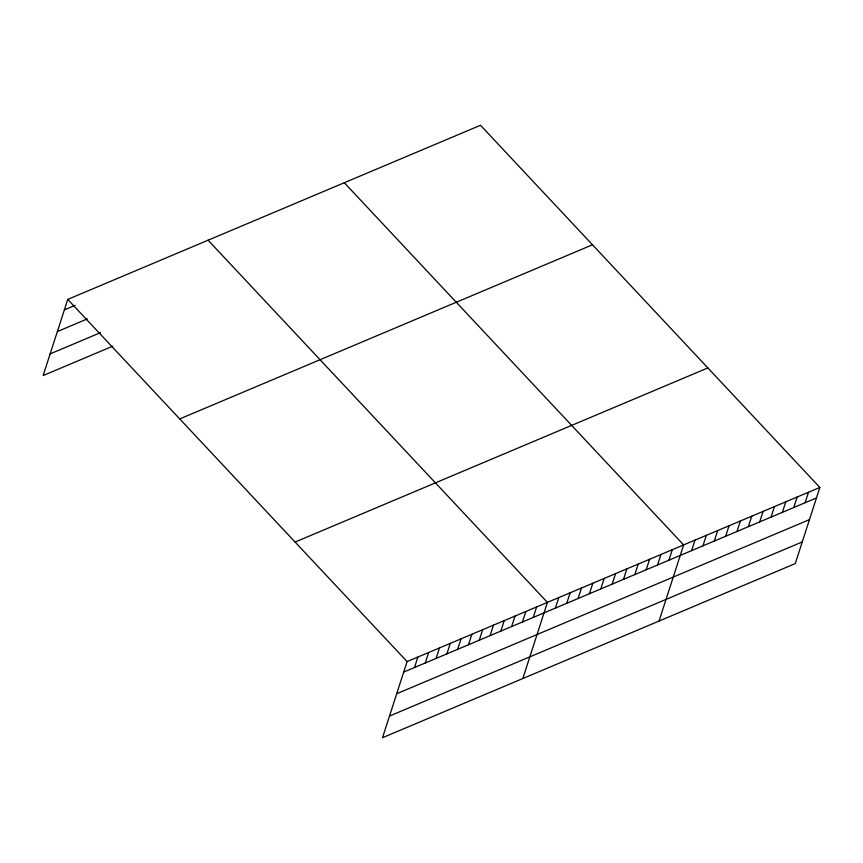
<?xml version="1.0" encoding="UTF-8"?>
<svg xmlns="http://www.w3.org/2000/svg" width="863" height="863" viewBox="0 0 863 863"><rect width="100%" height="100%" fill="white"/><g stroke="black" fill="none" stroke-linecap="round" stroke-linejoin="round"><path stroke-width="1.29" d="M819.85 487.455L407.088 661.587L382.492 737.725L795.255 563.593L819.85 487.455L480.508 125.275L67.746 299.407L43.15 375.545L112.719 346.192M414.499 667.52L417.886 657.034M425.286 662.967L428.674 652.471M436.085 658.415L439.472 647.919M446.883 653.863L450.27 643.367M457.67 649.31L461.069 638.814M468.469 644.758L471.856 634.262M479.267 640.195L482.654 629.71M490.065 635.643L493.453 625.146M500.853 631.09L504.251 620.594M511.651 626.538L515.038 616.042M522.449 621.986L525.837 611.489M533.248 617.433L536.635 606.937M522.838 678.523L547.422 602.385L208.08 240.194M555.384 608.091L558.782 597.595M566.743 603.302L570.13 592.805M578.091 598.512L581.479 588.016M589.44 593.722L592.827 583.226M600.788 588.933L604.186 578.437M612.147 584.143L615.535 573.647M623.496 579.353L626.883 568.857M634.844 574.564L638.232 564.068M646.193 569.774L649.591 559.278M657.552 564.985L660.939 554.499M668.901 560.206L672.288 549.709M659.041 621.058L683.636 544.92L344.294 182.729M691.597 550.626L694.985 540.13M702.946 545.837L706.344 535.34M714.305 541.047L717.692 530.551M725.654 536.257L729.041 525.761M737.002 531.468L740.389 520.972M748.35 526.678L751.749 516.182M759.71 521.888L763.097 511.392M771.058 517.099L774.445 506.613M782.407 512.309L785.794 501.824M793.755 507.53L797.153 497.034M805.114 502.741L808.502 492.244M64.358 309.893L75.146 305.34M57.357 331.565L87.346 318.911M50.151 353.884L100.529 332.633M179.731 418.922L592.493 244.79M295.103 542.061L707.865 367.929M403.701 672.083L816.463 497.951M396.7 693.744L809.462 519.612M389.493 716.063L802.256 541.932M67.746 299.407L407.088 661.587"/></g></svg>
